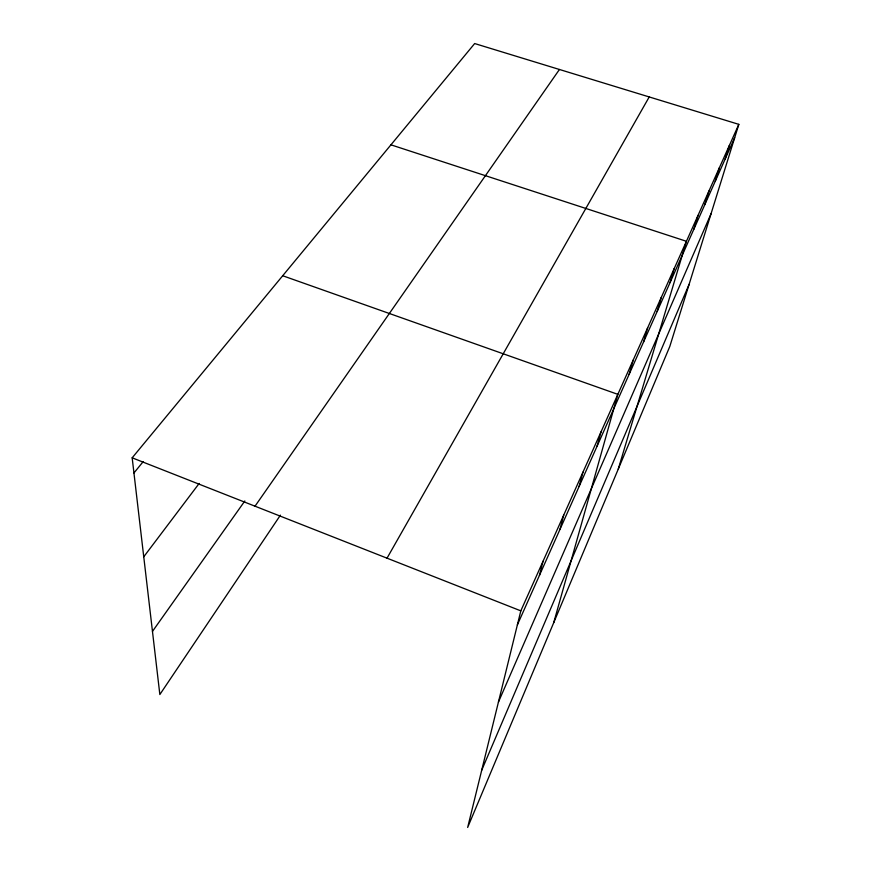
<?xml version="1.0" encoding="UTF-8"?>
<svg xmlns="http://www.w3.org/2000/svg" width="871" height="871" viewBox="0 0 871 871"><rect width="100%" height="100%" fill="white"/><g stroke="black" fill="none" stroke-linecap="round" stroke-linejoin="round"><path stroke-width="1.31" d="M738.826 124.357L520.814 610.854L467.662 827.45L669.799 346.473L738.826 124.357L474.673 43.55L132.174 457.819L159.85 694.535L280.418 515.153M539.432 575.415L543.047 561.24M559.966 529.383L563.722 515.109M579.117 486.443L582.982 472.126M597.027 446.3L600.979 431.962M553.706 622.711L617.833 394.345L282.705 275.748M629.123 374.356L633.195 360.071M643.549 342.009L647.665 327.779M657.17 311.47L661.318 297.327M670.049 282.596L674.208 268.54M618.247 469.142L686.424 241.289L390.937 144.826M693.806 229.323L697.998 215.464M704.791 204.685L708.983 190.956M715.243 181.266L719.424 167.657M725.184 158.968L729.354 145.479M481.707 770.225L689.113 284.338M498.419 702.113L711.052 213.711M517.374 624.877L734.667 137.716M387.029 558.169L649.222 96.942M255.018 506.193L559.443 69.484M152.469 631.399L244.827 500.977M143.748 556.809L199.154 483.449M133.949 472.964L143.225 461.576M132.174 457.819L520.814 610.854"/></g></svg>
